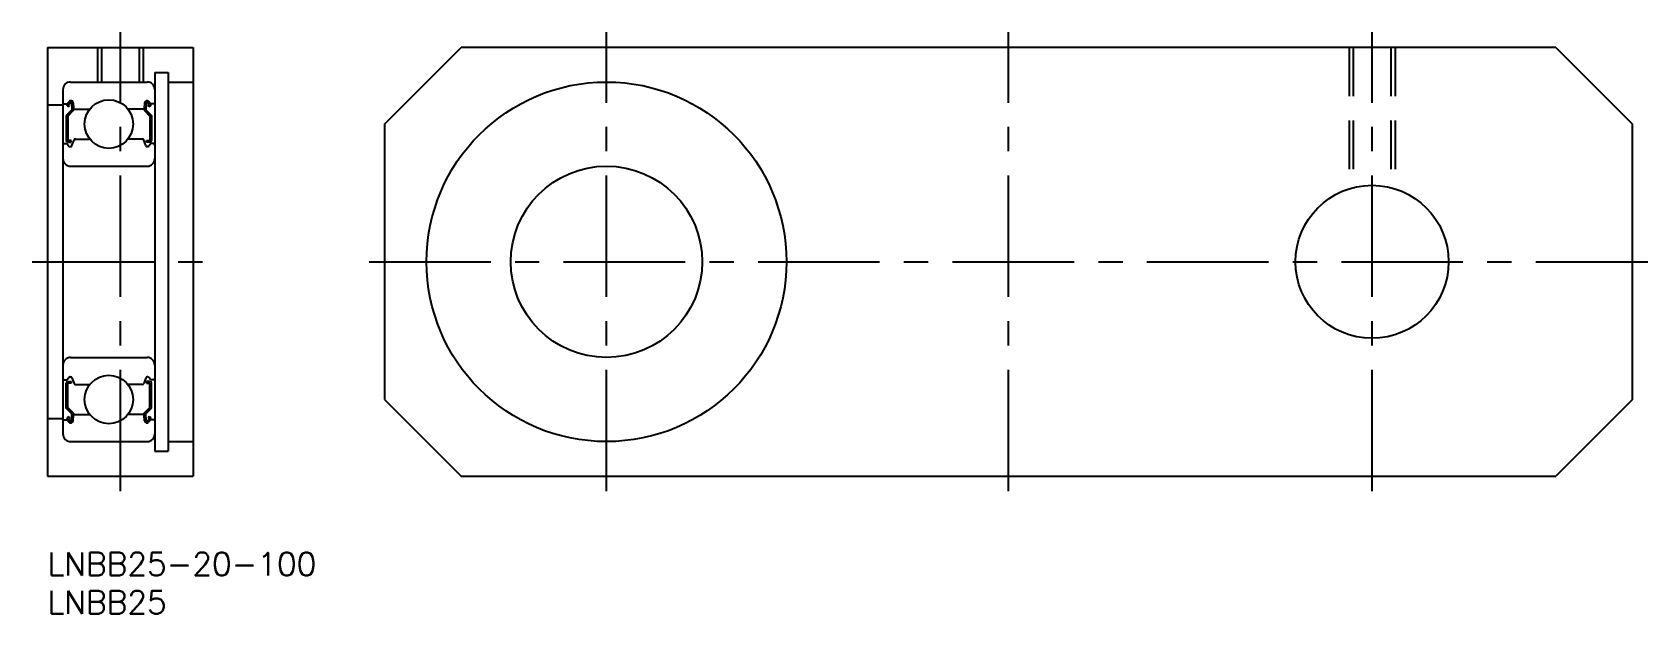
# Model space of a CAD drawing. Extents: x -2 to 209, y -8 to 68.
import ezdxf

# ---------------------------------------------------------------- set-up
doc = ezdxf.new("R2010")
doc.units = 0
doc.header["$LTSCALE"] = 0.5
doc.linetypes.add('CENTER', pattern=[50.8, 31.75, -6.35, 6.35, -6.35])
doc.linetypes.add('DASHED', pattern=[19.05, 12.7, -6.35])
for name, color, linetype in [('MSM_CENTER', 1, 'CENTER'), ('MSM_CONTINUOUS', 7, 'CONTINUOUS'), ('MSM_DASHED', 4, 'DASHED'), ('MSM_PART_NUMBER', 7, 'CONTINUOUS')]:
    doc.layers.add(name, color=color, linetype=linetype)
doc.styles.get("Standard").update_dxf_attribs({"font": 'txt.shx', "height": 3, "bigfont": 'bigfont.shx'})

# ---------------------------------------------------------------- blocks, each defined once
blk = doc.blocks.new('*U19')
at = {"layer": 'MSM_PART_NUMBER'}
blk.add_text('LNBB25-20-100', height=3, dxfattribs=at).set_placement((0, -3))
blk = doc.blocks.new('*U20')
at = {"layer": 'MSM_PART_NUMBER'}
blk.add_text('LNBB25', height=3, dxfattribs=at).set_placement((0, -8))

msp = doc.modelspace()

# ---------------------------------------------------------------- linework, layer by layer
at = {"layer": 'MSM_CENTER'}
for p, q in [((9.5, 8), (9.5, 68)), ((73, 8), (73, 68)), ((125.5, 8), (125.5, 68)), ((173, 8), (173, 68)), ((-2, 38), (21, 38)), ((42, 38), (209, 38))]:
    msp.add_line(p, q, dxfattribs=at)
at = {"layer": 'MSM_CONTINUOUS'}
for p, q in [((0, 66), (19, 66)), ((0, 66), (0, 10)), ((19, 66), (19, 10)), ((44, 56), (54, 66)), ((197, 66), (54, 66)), ((197, 66), (207, 56)), ((3, 61.5), (13, 61.5)), ((14, 62.75), (15.75, 62.75)), ((14, 62.75), (14, 13.25)), ((15.75, 62.75), (15.75, 13.25)), ((15.75, 61.5), (19, 61.5)), ((2, 60.5), (2, 15.5)), ((0, 58.5), (2, 58.5)), ((2.1, 58.65), (2.56, 58.65)), ((3.18, 57.88), (2.43, 57.13)), ((2.43, 57.13), (2.43, 53.85)), ((2.56, 58.65), (2.81, 58.95)), ((2.74, 58.24), (2.58, 58.37)), ((3.38, 57.8), (2.63, 57.05)), ((2.63, 57.05), (2.63, 53.85)), ((2.71, 58.52), (2.96, 58.82)), ((2.87, 58.39), (2.71, 58.52)), ((2.74, 58.24), (2.87, 58.39)), ((3.14, 58.76), (3.18, 57.88)), ((3.34, 58.78), (3.4, 58.04)), ((3.38, 58.27), (3.38, 57.8)), ((3.5, 57.95), (5.49, 57.95)), ((12.5, 57.95), (10.51, 57.95)), ((12.66, 58.78), (12.6, 58.04)), ((12.62, 58.27), (12.62, 57.8)), ((12.62, 57.8), (13.37, 57.05)), ((12.86, 58.76), (12.82, 57.88)), ((12.82, 57.88), (13.57, 57.13)), ((13.29, 58.52), (13.04, 58.82)), ((13.13, 58.39), (13.29, 58.52)), ((13.26, 58.24), (13.13, 58.39)), ((13.44, 58.65), (13.19, 58.95)), ((13.26, 58.24), (13.42, 58.37)), ((13.37, 57.05), (13.37, 53.85)), ((13.9, 58.65), (13.44, 58.65)), ((13.57, 57.13), (13.57, 53.85)), ((44, 56), (44, 20)), ((207, 20), (207, 56)), ((2.2, 53.45), (2.5, 53.45)), ((2.5, 53.45), (2.78, 53.12)), ((3.08, 53.85), (2.63, 53.85)), ((2.63, 53.65), (3.08, 53.65)), ((2.93, 53.05), (2.99, 53.05)), ((3.08, 53.65), (3.08, 53.85)), ((3.18, 53.18), (3.45, 53.92)), ((3.64, 54.05), (5.49, 54.05)), ((12.36, 54.05), (10.51, 54.05)), ((12.82, 53.18), (12.55, 53.92)), ((12.92, 53.85), (13.37, 53.85)), ((12.92, 53.65), (12.92, 53.85)), ((13.37, 53.65), (12.92, 53.65)), ((13.07, 53.05), (13.01, 53.05)), ((13.5, 53.45), (13.22, 53.12)), ((13.8, 53.45), (13.5, 53.45)), ((3, 50.5), (13, 50.5)), ((3, 25.5), (13, 25.5)), ((2.2, 22.55), (2.5, 22.55)), ((2.43, 18.87), (2.43, 22.15)), ((2.5, 22.55), (2.78, 22.88)), ((2.63, 22.35), (3.08, 22.35)), ((3.08, 22.15), (2.63, 22.15)), ((2.63, 18.95), (2.63, 22.15)), ((2.93, 22.95), (2.99, 22.95)), ((3.08, 22.35), (3.08, 22.15)), ((3.18, 22.82), (3.45, 22.08)), ((3.64, 21.95), (5.49, 21.95)), ((12.36, 21.95), (10.51, 21.95)), ((12.82, 22.82), (12.55, 22.08)), ((13.37, 22.35), (12.92, 22.35)), ((12.92, 22.35), (12.92, 22.15)), ((12.92, 22.15), (13.37, 22.15)), ((13.07, 22.95), (13.01, 22.95)), ((13.5, 22.55), (13.22, 22.88)), ((13.37, 18.95), (13.37, 22.15)), ((13.8, 22.55), (13.5, 22.55)), ((13.57, 18.87), (13.57, 22.15)), ((44, 20), (54, 10)), ((207, 20), (197, 10)), ((0, 17.5), (2, 17.5)), ((2.1, 17.35), (2.56, 17.35)), ((3.18, 18.12), (2.43, 18.87)), ((2.56, 17.35), (2.81, 17.05)), ((2.74, 17.76), (2.58, 17.63)), ((3.38, 18.2), (2.63, 18.95)), ((2.87, 17.61), (2.71, 17.48)), ((2.71, 17.48), (2.96, 17.18)), ((2.74, 17.76), (2.87, 17.61)), ((3.14, 17.24), (3.18, 18.12)), ((3.34, 17.22), (3.4, 17.96)), ((3.38, 17.73), (3.38, 18.2)), ((3.5, 18.05), (5.49, 18.05)), ((12.5, 18.05), (10.51, 18.05)), ((12.66, 17.22), (12.6, 17.96)), ((12.62, 18.2), (13.37, 18.95)), ((12.62, 17.73), (12.62, 18.2)), ((12.82, 18.12), (13.57, 18.87)), ((12.86, 17.24), (12.82, 18.12)), ((13.29, 17.48), (13.04, 17.18)), ((13.26, 17.76), (13.13, 17.61)), ((13.13, 17.61), (13.29, 17.48)), ((13.44, 17.35), (13.19, 17.05)), ((13.26, 17.76), (13.42, 17.63)), ((13.9, 17.35), (13.44, 17.35)), ((3, 14.5), (13, 14.5)), ((5.5, 14.5), (5.5, 14.5)), ((14, 13.25), (15.75, 13.25)), ((15.75, 14.5), (19, 14.5)), ((0, 10), (19, 10)), ((54, 10), (197, 10))]:
    msp.add_line(p, q, dxfattribs=at)
for centre, radius in [((73, 38), 23.5), ((8, 56), 3.17), ((73, 38), 12.5), ((173, 38), 10), ((8, 20), 3.17)]:
    msp.add_circle(centre, radius, dxfattribs=at)
for centre, radius, start, end in [((3, 60.5), 1, 90, 180), ((13, 60.5), 1, 0, 90), ((2.1, 58.75), 0.1, 180, 270), ((2.71, 58.52), 0.2, 140.0012, 230.0863), ((3.04, 58.75), 0.3, 4.9967, 140.0012), ((3.04, 58.75), 0.1, 2.8198, 140.0023), ((3.5, 58.05), 0.1, 184.9967, 270), ((12.5, 58.05), 0.1, 270, 355.0033), ((12.96, 58.75), 0.3, 39.9988, 175.0033), ((12.96, 58.75), 0.1, 39.9977, 177.1802), ((13.29, 58.52), 0.2, 309.9137, 39.9988), ((13.9, 58.75), 0.1, 270, 0), ((2.2, 53.25), 0.2, 90, 180), ((2.63, 53.85), 0.2, 180, 270), ((2.93, 53.25), 0.2, 219.9945, 270), ((2.99, 53.25), 0.2, 270, 339.9921), ((3.64, 53.85), 0.2, 90, 159.9921), ((12.36, 53.85), 0.2, 20.0079, 90), ((13.01, 53.25), 0.2, 200.0079, 270), ((13.07, 53.25), 0.2, 270, 320.0055), ((13.37, 53.85), 0.2, 270, 0), ((13.8, 53.25), 0.2, 0, 90), ((3, 51.5), 1, 180, 270), ((13, 51.5), 1, 270, 0), ((3, 24.5), 1, 90, 180), ((13, 24.5), 1, 0, 90), ((2.2, 22.75), 0.2, 180, 270), ((2.63, 22.15), 0.2, 90, 180), ((2.93, 22.75), 0.2, 90, 140.0055), ((2.99, 22.75), 0.2, 20.0079, 90), ((3.64, 22.15), 0.2, 200.0079, 270), ((12.36, 22.15), 0.2, 270, 339.9921), ((13.01, 22.75), 0.2, 90, 159.9921), ((13.07, 22.75), 0.2, 39.9945, 90), ((13.37, 22.15), 0.2, 0, 90), ((13.8, 22.75), 0.2, 270, 0), ((2.1, 17.25), 0.1, 90, 180), ((2.71, 17.48), 0.2, 129.9137, 219.9988), ((3.04, 17.25), 0.3, 219.9988, 355.0033), ((3.04, 17.25), 0.1, 219.9977, 357.1802), ((3.5, 17.95), 0.1, 90, 175.0033), ((12.5, 17.95), 0.1, 4.9967, 90), ((12.96, 17.25), 0.3, 184.9967, 320.0012), ((12.96, 17.25), 0.1, 182.8198, 320.0023), ((13.29, 17.48), 0.2, 320.0012, 50.0863), ((13.9, 17.25), 0.1, 0, 90), ((3, 15.5), 1, 180, 270), ((13, 15.5), 1, 270, 0)]:
    msp.add_arc(centre, radius, start, end, dxfattribs=at)
at = {"layer": 'MSM_DASHED'}
for p, q in [((6.5, 66), (6.5, 61.5)), ((7.04, 66), (7.04, 61.5)), ((11.96, 66), (11.96, 61.5)), ((12.5, 66), (12.5, 61.5)), ((170, 66), (170, 47.54)), ((170.54, 66), (170.54, 47.69)), ((175.46, 66), (175.46, 47.69)), ((176, 66), (176, 47.54))]:
    msp.add_line(p, q, dxfattribs=at)

# ---------------------------------------------------------------- block references
at = {"layer": 'MSM_CONTINUOUS'}
for name in ['*U19', '*U20']:
    msp.add_blockref(name, (0, 0), dxfattribs=at)

doc.saveas('drawing.dxf')
